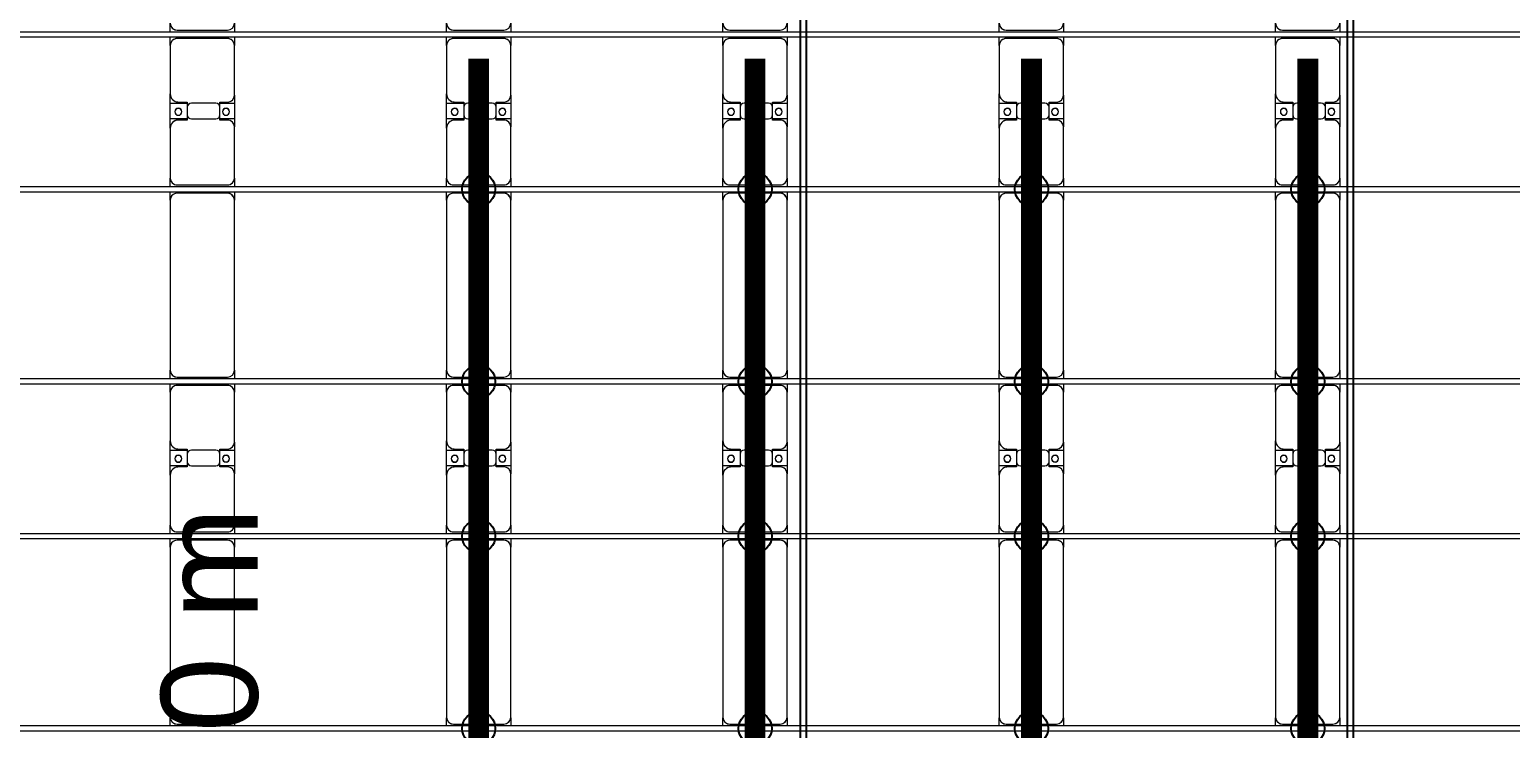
# Model space of a CAD drawing. Header units: millimetres. Extents: x -178706 to 107777, y -87310 to 933.
# Drawn here: x -14141 to -3425, y -69121 to -64066 of the extents above; entities that cross this region are included whole.
import ezdxf

# ---------------------------------------------------------------- set-up
doc = ezdxf.new("R2010")
doc.units = ezdxf.units.MM
doc.layers.add('A-GENM', color=13, linetype='Continuous', lineweight=9)
doc.layers.add('S-BEAM', color=12, linetype='Continuous', lineweight=9)
doc.layers.add('GC-GHI CHU', color=2, linetype='Continuous')
doc.layers.add('GC-HOP 40x60 GIA CUONG', color=1, linetype='Continuous')
doc.styles.add('GC_VN', font='arial.ttf')

# ---------------------------------------------------------------- blocks, each defined once
blk = doc.blocks.new('Dai phao do pin - DẢI PHAO ĐỠ PIN-15891-BỐ TRÍ KHUNG KẾT CẤU BÈ PIN 04')
at = {"layer": 'A-GENM', "color": 7}
for p, q in [((6849, 242), (6906, 242)), ((8140, 242), (6910, 242)), ((8140, 242), (8199, 242)), ((8239, 242), (8300, 242)), ((8660, 242), (8300, 242)), ((8660, 242), (8842, 242)), ((8728, 242), (8910, 242)), ((8728, 118), (8728, 242)), ((8842, 242), (8842, 118)), ((9260, 242), (8910, 242)), ((9260, 242), (9319, 242)), ((9359, 242), (9420, 242)), ((10650, 242), (9420, 242)), ((10650, 242), (10709, 242)), ((10749, 242), (10810, 242)), ((11170, 242), (10810, 242)), ((11170, 242), (11352, 242)), ((11238, 242), (11420, 242)), ((11238, 118), (11238, 242)), ((11352, 242), (11352, 118)), ((11770, 242), (11420, 242)), ((11770, 242), (11829, 242)), ((11869, 242), (11930, 242)), ((6860, 192), (6860, -173)), ((8190, -173), (8190, 192)), ((8250, 192), (8250, -173)), ((8720, 118), (8720, 182)), ((8812, 118), (8720, 118)), ((8850, 118), (8758, 118)), ((8850, 182), (8850, 118)), ((9310, -173), (9310, 192)), ((9370, 192), (9370, -173)), ((10700, -173), (10700, 192)), ((10760, 192), (10760, -173)), ((11230, 118), (11230, 182)), ((11322, 118), (11230, 118)), ((11360, 118), (11268, 118)), ((11360, 182), (11360, 118)), ((11820, -173), (11820, 192)), ((11880, 192), (11880, -173)), ((8728, 88), (8728, -88)), ((8842, -88), (8842, 88)), ((11238, 88), (11238, -88)), ((11352, -88), (11352, 88)), ((8720, -173), (8720, -118)), ((8720, -118), (8812, -118)), ((8728, -223), (8728, -118)), ((8758, -118), (8850, -118)), ((8842, -118), (8842, -223)), ((8850, -118), (8850, -173)), ((11230, -173), (11230, -118)), ((11230, -118), (11322, -118)), ((11238, -223), (11238, -118)), ((11268, -118), (11360, -118)), ((11352, -118), (11352, -223)), ((11360, -118), (11360, -173)), ((6906, -223), (6849, -223)), ((6910, -223), (8140, -223)), ((8199, -223), (8140, -223)), ((8300, -223), (8239, -223)), ((8300, -223), (8670, -223)), ((8842, -223), (8670, -223)), ((8900, -223), (8728, -223)), ((8900, -223), (9260, -223)), ((9319, -223), (9260, -223)), ((9420, -223), (9359, -223)), ((9420, -223), (10650, -223)), ((10709, -223), (10650, -223)), ((10810, -223), (10749, -223)), ((10810, -223), (11180, -223)), ((11352, -223), (11180, -223)), ((11410, -223), (11238, -223)), ((11410, -223), (11770, -223)), ((11829, -223), (11770, -223)), ((11930, -223), (11869, -223))]:
    blk.add_line(p, q, dxfattribs=at)
for centre, radius, start, end in [((6910, 192), 50, 90, 180), ((6910, 192), 50, 105, 180), ((8140, 192), 50, 360, 90), ((8140, 192), 50, 15, 90), ((8300, 192), 50, 90, 180), ((8300, 192), 50, 135, 180), ((8660, 182), 60, 360, 90), ((8910, 182), 60, 90, 180), ((9260, 192), 50, 360, 90), ((9260, 192), 50, 360, 45), ((9420, 192), 50, 90, 180), ((9420, 192), 50, 105, 180), ((10650, 192), 50, 360, 90), ((10650, 192), 50, 15, 90), ((10810, 192), 50, 90, 180), ((10810, 192), 50, 135, 180), ((11170, 182), 60, 0, 90), ((11420, 182), 60, 90, 180), ((11770, 192), 50, 0, 90), ((11770, 192), 50, 0, 45), ((11930, 192), 50, 90, 180), ((11930, 192), 50, 105, 180), ((8660, 182), 60, 360, 30), ((8758, 88), 30, 90, 180), ((8779, 183), 25, 360, 180), ((8779, 183), 25, 180, 360), ((8781, 183), 25, 0, 180), ((8781, 183), 25, 180, 0), ((8812, 88), 30, 360, 90), ((8910, 182), 60, 150, 180), ((11170, 182), 60, 0, 30), ((11268, 88), 30, 90, 180), ((11289, 183), 25, 0, 180), ((11289, 183), 25, 180, 0), ((11291, 183), 25, 0, 180), ((11291, 183), 25, 180, 360), ((11322, 88), 30, 360, 90), ((11420, 182), 60, 150, 180), ((8758, -88), 30, 180, 270), ((8812, -88), 30, 270, 360), ((11268, -88), 30, 180, 270), ((11322, -88), 30, 270, 360), ((6910, -173), 50, 180, 270), ((6910, -173), 50, 180, 265.7783), ((8140, -173), 50, 270, 0), ((8140, -173), 50, 285, 360), ((8300, -173), 50, 180, 270), ((8300, -173), 50, 180, 225), ((8670, -173), 50, 270, 360), ((8670, -173), 50, 315, 360), ((8779, -162), 25, 0, 180), ((8779, -162), 25, 180, 360), ((8781, -162), 25, 0, 180), ((8781, -162), 25, 180, 0), ((8900, -173), 50, 180, 270), ((8900, -173), 50, 180, 225), ((9260, -173), 50, 270, 360), ((9260, -173), 50, 315, 360), ((9420, -173), 50, 180, 270), ((9420, -173), 50, 180, 270), ((10650, -173), 50, 270, 360), ((10650, -173), 50, 285, 360), ((10810, -173), 50, 180, 270), ((10810, -173), 50, 180, 225), ((11180, -173), 50, 270, 360), ((11180, -173), 50, 315, 360), ((11289, -162), 25, 0, 180), ((11289, -162), 25, 180, 0), ((11291, -162), 25, 0, 180), ((11291, -162), 25, 180, 0), ((11410, -173), 50, 180, 270), ((11410, -173), 50, 180, 225), ((11770, -173), 50, 270, 360), ((11770, -173), 50, 315, 360), ((11930, -173), 50, 180, 270), ((11930, -173), 50, 180, 270)]:
    blk.add_arc(centre, radius, start, end, dxfattribs=at)
blk = doc.blocks.new('Dai phao do pin - DẢI PHAO ĐỠ PIN-V60-BỐ TRÍ KHUNG KẾT CẤU BÈ PIN 04')
at = {"layer": 'A-GENM', "color": 7}
for p, q in [((6849, 242), (6906, 242)), ((8140, 242), (6910, 242)), ((8140, 242), (8199, 242)), ((8239, 242), (8300, 242)), ((8660, 242), (8300, 242)), ((8660, 242), (8842, 242)), ((8728, 242), (8910, 242)), ((8728, 118), (8728, 242)), ((8842, 242), (8842, 118)), ((9260, 242), (8910, 242)), ((9260, 242), (9319, 242)), ((9359, 242), (9420, 242)), ((10650, 242), (9420, 242)), ((10650, 242), (10709, 242)), ((10749, 242), (10810, 242)), ((11170, 242), (10810, 242)), ((11170, 242), (11352, 242)), ((11238, 242), (11420, 242)), ((11238, 118), (11238, 242)), ((11352, 242), (11352, 118)), ((11770, 242), (11420, 242)), ((11770, 242), (11829, 242)), ((11869, 242), (11930, 242)), ((6860, 192), (6860, -173)), ((8190, -173), (8190, 192)), ((8250, 192), (8250, -173)), ((8720, 118), (8720, 182)), ((8812, 118), (8720, 118)), ((8850, 118), (8758, 118)), ((8850, 182), (8850, 118)), ((9310, -173), (9310, 192)), ((9370, 192), (9370, -173)), ((10700, -173), (10700, 192)), ((10760, 192), (10760, -173)), ((11230, 118), (11230, 182)), ((11322, 118), (11230, 118)), ((11360, 118), (11268, 118)), ((11360, 182), (11360, 118)), ((11820, -173), (11820, 192)), ((11880, 192), (11880, -173)), ((8728, 88), (8728, -88)), ((8842, -88), (8842, 88)), ((11238, 88), (11238, -88)), ((11352, -88), (11352, 88)), ((8720, -173), (8720, -118)), ((8720, -118), (8812, -118)), ((8728, -223), (8728, -118)), ((8758, -118), (8850, -118)), ((8842, -118), (8842, -223)), ((8850, -118), (8850, -173)), ((11230, -173), (11230, -118)), ((11230, -118), (11322, -118)), ((11238, -223), (11238, -118)), ((11268, -118), (11360, -118)), ((11352, -118), (11352, -223)), ((11360, -118), (11360, -173)), ((6906, -223), (6849, -223)), ((6910, -223), (8140, -223)), ((8199, -223), (8140, -223)), ((8300, -223), (8239, -223)), ((8300, -223), (8670, -223)), ((8842, -223), (8670, -223)), ((8900, -223), (8728, -223)), ((8900, -223), (9260, -223)), ((9319, -223), (9260, -223)), ((9420, -223), (9359, -223)), ((9420, -223), (10650, -223)), ((10709, -223), (10650, -223)), ((10810, -223), (10749, -223)), ((10810, -223), (11180, -223)), ((11352, -223), (11180, -223)), ((11410, -223), (11238, -223)), ((11410, -223), (11770, -223)), ((11829, -223), (11770, -223)), ((11930, -223), (11869, -223))]:
    blk.add_line(p, q, dxfattribs=at)
for centre, radius, start, end in [((6910, 192), 50, 90, 180), ((6910, 192), 50, 105, 180), ((8140, 192), 50, 360, 90), ((8140, 192), 50, 15, 90), ((8300, 192), 50, 90, 180), ((8300, 192), 50, 135, 180), ((8660, 182), 60, 360, 90), ((8910, 182), 60, 90, 180), ((9260, 192), 50, 360, 90), ((9260, 192), 50, 360, 45), ((9420, 192), 50, 90, 180), ((9420, 192), 50, 105, 180), ((10650, 192), 50, 360, 90), ((10650, 192), 50, 15, 90), ((10810, 192), 50, 90, 180), ((10810, 192), 50, 135, 180), ((11170, 182), 60, 0, 90), ((11420, 182), 60, 90, 180), ((11770, 192), 50, 0, 90), ((11770, 192), 50, 0, 45), ((11930, 192), 50, 90, 180), ((11930, 192), 50, 105, 180), ((8660, 182), 60, 360, 30), ((8758, 88), 30, 90, 180), ((8779, 183), 25, 360, 180), ((8779, 183), 25, 180, 360), ((8781, 183), 25, 0, 180), ((8781, 183), 25, 180, 0), ((8812, 88), 30, 360, 90), ((8910, 182), 60, 150, 180), ((11170, 182), 60, 0, 30), ((11268, 88), 30, 90, 180), ((11289, 183), 25, 0, 180), ((11289, 183), 25, 180, 0), ((11291, 183), 25, 0, 180), ((11291, 183), 25, 180, 360), ((11322, 88), 30, 360, 90), ((11420, 182), 60, 150, 180), ((8758, -88), 30, 180, 270), ((8812, -88), 30, 270, 360), ((11268, -88), 30, 180, 270), ((11322, -88), 30, 270, 360), ((6910, -173), 50, 180, 270), ((6910, -173), 50, 180, 265.7825), ((8140, -173), 50, 270, 0), ((8140, -173), 50, 285, 360), ((8300, -173), 50, 180, 270), ((8300, -173), 50, 180, 225), ((8670, -173), 50, 270, 360), ((8670, -173), 50, 315, 360), ((8779, -162), 25, 0, 180), ((8779, -162), 25, 180, 360), ((8781, -162), 25, 0, 180), ((8781, -162), 25, 180, 0), ((8900, -173), 50, 180, 270), ((8900, -173), 50, 180, 225), ((9260, -173), 50, 270, 360), ((9260, -173), 50, 315, 360), ((9420, -173), 50, 180, 270), ((9420, -173), 50, 180, 270), ((10650, -173), 50, 270, 360), ((10650, -173), 50, 285, 360), ((10810, -173), 50, 180, 270), ((10810, -173), 50, 180, 225), ((11180, -173), 50, 270, 360), ((11180, -173), 50, 315, 360), ((11289, -162), 25, 0, 180), ((11289, -162), 25, 180, 0), ((11291, -162), 25, 0, 180), ((11291, -162), 25, 180, 0), ((11410, -173), 50, 180, 270), ((11410, -173), 50, 180, 225), ((11770, -173), 50, 270, 360), ((11770, -173), 50, 315, 360), ((11930, -173), 50, 180, 270), ((11930, -173), 50, 180, 270)]:
    blk.add_arc(centre, radius, start, end, dxfattribs=at)
blk = doc.blocks.new('Dai phao do pin - DẢI PHAO ĐỠ PIN-V61-BỐ TRÍ KHUNG KẾT CẤU BÈ PIN 04')
at = {"layer": 'A-GENM', "color": 7}
for p, q in [((6849, 242), (6906, 242)), ((8140, 242), (6910, 242)), ((8140, 242), (8199, 242)), ((8239, 242), (8300, 242)), ((8660, 242), (8300, 242)), ((8660, 242), (8842, 242)), ((8728, 242), (8910, 242)), ((8728, 118), (8728, 242)), ((8842, 242), (8842, 118)), ((9260, 242), (8910, 242)), ((9260, 242), (9319, 242)), ((9359, 242), (9420, 242)), ((10650, 242), (9420, 242)), ((10650, 242), (10709, 242)), ((10749, 242), (10810, 242)), ((11170, 242), (10810, 242)), ((11170, 242), (11352, 242)), ((11238, 242), (11420, 242)), ((11238, 118), (11238, 242)), ((11352, 242), (11352, 118)), ((11770, 242), (11420, 242)), ((11770, 242), (11829, 242)), ((11869, 242), (11930, 242)), ((6860, 192), (6860, -173)), ((8190, -173), (8190, 192)), ((8250, 192), (8250, -173)), ((8720, 118), (8720, 182)), ((8812, 118), (8720, 118)), ((8850, 118), (8758, 118)), ((8850, 182), (8850, 118)), ((9310, -173), (9310, 192)), ((9370, 192), (9370, -173)), ((10700, -173), (10700, 192)), ((10760, 192), (10760, -173)), ((11230, 118), (11230, 182)), ((11322, 118), (11230, 118)), ((11360, 118), (11268, 118)), ((11360, 182), (11360, 118)), ((11820, -173), (11820, 192)), ((11880, 192), (11880, -173)), ((8728, 88), (8728, -88)), ((8842, -88), (8842, 88)), ((11238, 88), (11238, -88)), ((11352, -88), (11352, 88)), ((8720, -173), (8720, -118)), ((8720, -118), (8812, -118)), ((8728, -223), (8728, -118)), ((8758, -118), (8850, -118)), ((8842, -118), (8842, -223)), ((8850, -118), (8850, -173)), ((11230, -173), (11230, -118)), ((11230, -118), (11322, -118)), ((11238, -223), (11238, -118)), ((11268, -118), (11360, -118)), ((11352, -118), (11352, -223)), ((11360, -118), (11360, -173)), ((6906, -223), (6849, -223)), ((6910, -223), (8140, -223)), ((8199, -223), (8140, -223)), ((8300, -223), (8239, -223)), ((8300, -223), (8670, -223)), ((8842, -223), (8670, -223)), ((8900, -223), (8728, -223)), ((8900, -223), (9260, -223)), ((9319, -223), (9260, -223)), ((9420, -223), (9359, -223)), ((9420, -223), (10650, -223)), ((10709, -223), (10650, -223)), ((10810, -223), (10749, -223)), ((10810, -223), (11180, -223)), ((11352, -223), (11180, -223)), ((11410, -223), (11238, -223)), ((11410, -223), (11770, -223)), ((11829, -223), (11770, -223)), ((11930, -223), (11869, -223))]:
    blk.add_line(p, q, dxfattribs=at)
for centre, radius, start, end in [((6910, 192), 50, 90, 180), ((6910, 192), 50, 105, 180), ((8140, 192), 50, 360, 90), ((8140, 192), 50, 15, 90), ((8300, 192), 50, 90, 180), ((8300, 192), 50, 135, 180), ((8660, 182), 60, 360, 90), ((8910, 182), 60, 90, 180), ((9260, 192), 50, 360, 90), ((9260, 192), 50, 360, 45), ((9420, 192), 50, 90, 180), ((9420, 192), 50, 105, 180), ((10650, 192), 50, 360, 90), ((10650, 192), 50, 15, 90), ((10810, 192), 50, 90, 180), ((10810, 192), 50, 135, 180), ((11170, 182), 60, 0, 90), ((11420, 182), 60, 90, 180), ((11770, 192), 50, 0, 90), ((11770, 192), 50, 0, 45), ((11930, 192), 50, 90, 180), ((11930, 192), 50, 105, 180), ((8660, 182), 60, 360, 30), ((8758, 88), 30, 90, 180), ((8779, 183), 25, 360, 180), ((8779, 183), 25, 180, 360), ((8781, 183), 25, 0, 180), ((8781, 183), 25, 180, 0), ((8812, 88), 30, 360, 90), ((8910, 182), 60, 150, 180), ((11170, 182), 60, 0, 30), ((11268, 88), 30, 90, 180), ((11289, 183), 25, 0, 180), ((11289, 183), 25, 180, 0), ((11291, 183), 25, 0, 180), ((11291, 183), 25, 180, 360), ((11322, 88), 30, 360, 90), ((11420, 182), 60, 150, 180), ((8758, -88), 30, 180, 270), ((8812, -88), 30, 270, 360), ((11268, -88), 30, 180, 270), ((11322, -88), 30, 270, 360), ((6910, -173), 50, 180, 270), ((6910, -173), 50, 180, 265.7867), ((8140, -173), 50, 270, 0), ((8140, -173), 50, 285, 360), ((8300, -173), 50, 180, 270), ((8300, -173), 50, 180, 225), ((8670, -173), 50, 270, 360), ((8670, -173), 50, 315, 360), ((8779, -162), 25, 0, 180), ((8779, -162), 25, 180, 360), ((8781, -162), 25, 0, 180), ((8781, -162), 25, 180, 0), ((8900, -173), 50, 180, 270), ((8900, -173), 50, 180, 225), ((9260, -173), 50, 270, 360), ((9260, -173), 50, 315, 360), ((9420, -173), 50, 180, 270), ((9420, -173), 50, 180, 270), ((10650, -173), 50, 270, 360), ((10650, -173), 50, 285, 360), ((10810, -173), 50, 180, 270), ((10810, -173), 50, 180, 225), ((11180, -173), 50, 270, 360), ((11180, -173), 50, 315, 360), ((11289, -162), 25, 0, 180), ((11289, -162), 25, 180, 0), ((11291, -162), 25, 0, 180), ((11291, -162), 25, 180, 0), ((11410, -173), 50, 180, 270), ((11410, -173), 50, 180, 225), ((11770, -173), 50, 270, 360), ((11770, -173), 50, 315, 360), ((11930, -173), 50, 180, 270), ((11930, -173), 50, 180, 270)]:
    blk.add_arc(centre, radius, start, end, dxfattribs=at)
blk = doc.blocks.new('Dai phao do pin - DẢI PHAO ĐỠ PIN-V62-BỐ TRÍ KHUNG KẾT CẤU BÈ PIN 04')
at = {"layer": 'A-GENM', "color": 7}
for p, q in [((6849, 242), (6906, 242)), ((8140, 242), (6910, 242)), ((8140, 242), (8199, 242)), ((8239, 242), (8300, 242)), ((8660, 242), (8300, 242)), ((8660, 242), (8842, 242)), ((8728, 242), (8910, 242)), ((8728, 118), (8728, 242)), ((8842, 242), (8842, 118)), ((9260, 242), (8910, 242)), ((9260, 242), (9319, 242)), ((9359, 242), (9420, 242)), ((10650, 242), (9420, 242)), ((10650, 242), (10709, 242)), ((10749, 242), (10810, 242)), ((11170, 242), (10810, 242)), ((11170, 242), (11352, 242)), ((11238, 242), (11420, 242)), ((11238, 118), (11238, 242)), ((11352, 242), (11352, 118)), ((11770, 242), (11420, 242)), ((11770, 242), (11829, 242)), ((11869, 242), (11930, 242)), ((6860, 192), (6860, -173)), ((8190, -173), (8190, 192)), ((8250, 192), (8250, -173)), ((8720, 118), (8720, 182)), ((8812, 118), (8720, 118)), ((8850, 118), (8758, 118)), ((8850, 182), (8850, 118)), ((9310, -173), (9310, 192)), ((9370, 192), (9370, -173)), ((10700, -173), (10700, 192)), ((10760, 192), (10760, -173)), ((11230, 118), (11230, 182)), ((11322, 118), (11230, 118)), ((11360, 118), (11268, 118)), ((11360, 182), (11360, 118)), ((11820, -173), (11820, 192)), ((11880, 192), (11880, -173)), ((8728, 88), (8728, -88)), ((8842, -88), (8842, 88)), ((11238, 88), (11238, -88)), ((11352, -88), (11352, 88)), ((8720, -173), (8720, -118)), ((8720, -118), (8812, -118)), ((8728, -223), (8728, -118)), ((8758, -118), (8850, -118)), ((8842, -118), (8842, -223)), ((8850, -118), (8850, -173)), ((11230, -173), (11230, -118)), ((11230, -118), (11322, -118)), ((11238, -223), (11238, -118)), ((11268, -118), (11360, -118)), ((11352, -118), (11352, -223)), ((11360, -118), (11360, -173)), ((6906, -223), (6849, -223)), ((6910, -223), (8140, -223)), ((8199, -223), (8140, -223)), ((8300, -223), (8239, -223)), ((8300, -223), (8670, -223)), ((8842, -223), (8670, -223)), ((8900, -223), (8728, -223)), ((8900, -223), (9260, -223)), ((9319, -223), (9260, -223)), ((9420, -223), (9359, -223)), ((9420, -223), (10650, -223)), ((10709, -223), (10650, -223)), ((10810, -223), (10749, -223)), ((10810, -223), (11180, -223)), ((11352, -223), (11180, -223)), ((11410, -223), (11238, -223)), ((11410, -223), (11770, -223)), ((11829, -223), (11770, -223)), ((11930, -223), (11869, -223))]:
    blk.add_line(p, q, dxfattribs=at)
for centre, radius, start, end in [((6910, 192), 50, 90, 180), ((6910, 192), 50, 105, 180), ((8140, 192), 50, 360, 90), ((8140, 192), 50, 15, 90), ((8300, 192), 50, 90, 180), ((8300, 192), 50, 135, 180), ((8660, 182), 60, 360, 90), ((8910, 182), 60, 90, 180), ((9260, 192), 50, 360, 90), ((9260, 192), 50, 360, 45), ((9420, 192), 50, 90, 180), ((9420, 192), 50, 105, 180), ((10650, 192), 50, 360, 90), ((10650, 192), 50, 15, 90), ((10810, 192), 50, 90, 180), ((10810, 192), 50, 135, 180), ((11170, 182), 60, 0, 90), ((11420, 182), 60, 90, 180), ((11770, 192), 50, 0, 90), ((11770, 192), 50, 0, 45), ((11930, 192), 50, 90, 180), ((11930, 192), 50, 105, 180), ((8660, 182), 60, 360, 30), ((8758, 88), 30, 90, 180), ((8779, 183), 25, 360, 180), ((8779, 183), 25, 180, 360), ((8781, 183), 25, 0, 180), ((8781, 183), 25, 180, 0), ((8812, 88), 30, 360, 90), ((8910, 182), 60, 150, 180), ((11170, 182), 60, 0, 30), ((11268, 88), 30, 90, 180), ((11289, 183), 25, 0, 180), ((11289, 183), 25, 180, 0), ((11291, 183), 25, 0, 180), ((11291, 183), 25, 180, 360), ((11322, 88), 30, 360, 90), ((11420, 182), 60, 150, 180), ((8758, -88), 30, 180, 270), ((8812, -88), 30, 270, 360), ((11268, -88), 30, 180, 270), ((11322, -88), 30, 270, 360), ((6910, -173), 50, 180, 270), ((6910, -173), 50, 180, 265.7909), ((8140, -173), 50, 270, 0), ((8140, -173), 50, 285, 360), ((8300, -173), 50, 180, 270), ((8300, -173), 50, 180, 225), ((8670, -173), 50, 270, 360), ((8670, -173), 50, 315, 360), ((8779, -162), 25, 0, 180), ((8779, -162), 25, 180, 360), ((8781, -162), 25, 0, 180), ((8781, -162), 25, 180, 0), ((8900, -173), 50, 180, 270), ((8900, -173), 50, 180, 225), ((9260, -173), 50, 270, 360), ((9260, -173), 50, 315, 360), ((9420, -173), 50, 180, 270), ((9420, -173), 50, 180, 270), ((10650, -173), 50, 270, 360), ((10650, -173), 50, 285, 360), ((10810, -173), 50, 180, 270), ((10810, -173), 50, 180, 225), ((11180, -173), 50, 270, 360), ((11180, -173), 50, 315, 360), ((11289, -162), 25, 0, 180), ((11289, -162), 25, 180, 0), ((11291, -162), 25, 0, 180), ((11291, -162), 25, 180, 0), ((11410, -173), 50, 180, 270), ((11410, -173), 50, 180, 225), ((11770, -173), 50, 270, 360), ((11770, -173), 50, 315, 360), ((11930, -173), 50, 180, 270), ((11930, -173), 50, 180, 270)]:
    blk.add_arc(centre, radius, start, end, dxfattribs=at)
blk = doc.blocks.new('Dai phao do pin - DẢI PHAO ĐỠ PIN-V63-BỐ TRÍ KHUNG KẾT CẤU BÈ PIN 04')
at = {"layer": 'A-GENM', "color": 7}
for p, q in [((6849, 242), (6906, 242)), ((8140, 242), (6910, 242)), ((8140, 242), (8199, 242)), ((8239, 242), (8300, 242)), ((8660, 242), (8300, 242)), ((8660, 242), (8842, 242)), ((8728, 242), (8910, 242)), ((8728, 118), (8728, 242)), ((8842, 242), (8842, 118)), ((9260, 242), (8910, 242)), ((9260, 242), (9319, 242)), ((9359, 242), (9420, 242)), ((10650, 242), (9420, 242)), ((10650, 242), (10709, 242)), ((10749, 242), (10810, 242)), ((11170, 242), (10810, 242)), ((11170, 242), (11352, 242)), ((11238, 242), (11420, 242)), ((11238, 118), (11238, 242)), ((11352, 242), (11352, 118)), ((11770, 242), (11420, 242)), ((11770, 242), (11829, 242)), ((11869, 242), (11930, 242)), ((6860, 192), (6860, -173)), ((8190, -173), (8190, 192)), ((8250, 192), (8250, -173)), ((8720, 118), (8720, 182)), ((8812, 118), (8720, 118)), ((8850, 118), (8758, 118)), ((8850, 182), (8850, 118)), ((9310, -173), (9310, 192)), ((9370, 192), (9370, -173)), ((10700, -173), (10700, 192)), ((10760, 192), (10760, -173)), ((11230, 118), (11230, 182)), ((11322, 118), (11230, 118)), ((11360, 118), (11268, 118)), ((11360, 182), (11360, 118)), ((11820, -173), (11820, 192)), ((11880, 192), (11880, -173)), ((8728, 88), (8728, -88)), ((8842, -88), (8842, 88)), ((11238, 88), (11238, -88)), ((11352, -88), (11352, 88)), ((8720, -173), (8720, -118)), ((8720, -118), (8812, -118)), ((8728, -223), (8728, -118)), ((8758, -118), (8850, -118)), ((8842, -118), (8842, -223)), ((8850, -118), (8850, -173)), ((11230, -173), (11230, -118)), ((11230, -118), (11322, -118)), ((11238, -223), (11238, -118)), ((11268, -118), (11360, -118)), ((11352, -118), (11352, -223)), ((11360, -118), (11360, -173)), ((6906, -223), (6849, -223)), ((6910, -223), (8140, -223)), ((8199, -223), (8140, -223)), ((8300, -223), (8239, -223)), ((8300, -223), (8670, -223)), ((8842, -223), (8670, -223)), ((8900, -223), (8728, -223)), ((8900, -223), (9260, -223)), ((9319, -223), (9260, -223)), ((9420, -223), (9359, -223)), ((9420, -223), (10650, -223)), ((10709, -223), (10650, -223)), ((10810, -223), (10749, -223)), ((10810, -223), (11180, -223)), ((11352, -223), (11180, -223)), ((11410, -223), (11238, -223)), ((11410, -223), (11770, -223)), ((11829, -223), (11770, -223)), ((11930, -223), (11869, -223))]:
    blk.add_line(p, q, dxfattribs=at)
for centre, radius, start, end in [((6910, 192), 50, 90, 180), ((6910, 192), 50, 105, 180), ((8140, 192), 50, 360, 90), ((8140, 192), 50, 15, 90), ((8300, 192), 50, 90, 180), ((8300, 192), 50, 135, 180), ((8660, 182), 60, 360, 90), ((8910, 182), 60, 90, 180), ((9260, 192), 50, 360, 90), ((9260, 192), 50, 360, 45), ((9420, 192), 50, 90, 180), ((9420, 192), 50, 105, 180), ((10650, 192), 50, 360, 90), ((10650, 192), 50, 15, 90), ((10810, 192), 50, 90, 180), ((10810, 192), 50, 135, 180), ((11170, 182), 60, 0, 90), ((11420, 182), 60, 90, 180), ((11770, 192), 50, 0, 90), ((11770, 192), 50, 0, 45), ((11930, 192), 50, 90, 180), ((11930, 192), 50, 105, 180), ((8660, 182), 60, 360, 30), ((8758, 88), 30, 90, 180), ((8779, 183), 25, 360, 180), ((8779, 183), 25, 180, 360), ((8781, 183), 25, 0, 180), ((8781, 183), 25, 180, 0), ((8812, 88), 30, 360, 90), ((8910, 182), 60, 150, 180), ((11170, 182), 60, 0, 30), ((11268, 88), 30, 90, 180), ((11289, 183), 25, 0, 180), ((11289, 183), 25, 180, 0), ((11291, 183), 25, 0, 180), ((11291, 183), 25, 180, 360), ((11322, 88), 30, 360, 90), ((11420, 182), 60, 150, 180), ((8758, -88), 30, 180, 270), ((8812, -88), 30, 270, 360), ((11268, -88), 30, 180, 270), ((11322, -88), 30, 270, 360), ((6910, -173), 50, 180, 270), ((6910, -173), 50, 180, 265.7952), ((8140, -173), 50, 270, 0), ((8140, -173), 50, 285, 360), ((8300, -173), 50, 180, 270), ((8300, -173), 50, 180, 225), ((8670, -173), 50, 270, 360), ((8670, -173), 50, 315, 360), ((8779, -162), 25, 0, 180), ((8779, -162), 25, 180, 360), ((8781, -162), 25, 0, 180), ((8781, -162), 25, 180, 0), ((8900, -173), 50, 180, 270), ((8900, -173), 50, 180, 225), ((9260, -173), 50, 270, 360), ((9260, -173), 50, 315, 360), ((9420, -173), 50, 180, 270), ((9420, -173), 50, 180, 270), ((10650, -173), 50, 270, 360), ((10650, -173), 50, 285, 360), ((10810, -173), 50, 180, 270), ((10810, -173), 50, 180, 225), ((11180, -173), 50, 270, 360), ((11180, -173), 50, 315, 360), ((11289, -162), 25, 0, 180), ((11289, -162), 25, 180, 0), ((11291, -162), 25, 0, 180), ((11291, -162), 25, 180, 0), ((11410, -173), 50, 180, 270), ((11410, -173), 50, 180, 225), ((11770, -173), 50, 270, 360), ((11770, -173), 50, 315, 360), ((11930, -173), 50, 180, 270), ((11930, -173), 50, 180, 270)]:
    blk.add_arc(centre, radius, start, end, dxfattribs=at)
blk = doc.blocks.new('Dầm C52 - Dầm C52-22346-BỐ TRÍ KHUNG KẾT CẤU BÈ PIN 04')
at = {"layer": 'S-BEAM', "color": 1}
for p, q in [((-87623, 20), (87623, 20)), ((87623, -20), (-87623, -20))]:
    blk.add_line(p, q, dxfattribs=at)
blk = doc.blocks.new('Dầm C52 - Hộp 40x60-15954-BỐ TRÍ KHUNG KẾT CẤU BÈ PIN 04')
at = {"layer": 'S-BEAM', "color": 3, "lineweight": 25}
for p, q in [((-20150, 20), (20150, 20)), ((20150, -20), (-20150, -20))]:
    blk.add_line(p, q, dxfattribs=at)
blk = doc.blocks.new('HOBANMONG_BEPIN 4_rvt-1-BỐ TRÍ KHUNG KẾT CẤU BÈ PIN 04')
at = {"layer": 'A-GENM', "color": 3, "lineweight": 25, "rotation": 90.00010434022374}
for name, p in [('Dai phao do pin - DẢI PHAO ĐỠ PIN-V63-BỐ TRÍ KHUNG KẾT CẤU BÈ PIN 04', (-12882, -75950)), ('Dai phao do pin - DẢI PHAO ĐỠ PIN-V62-BỐ TRÍ KHUNG KẾT CẤU BÈ PIN 04', (-10882, -75950)), ('Dai phao do pin - DẢI PHAO ĐỠ PIN-V61-BỐ TRÍ KHUNG KẾT CẤU BÈ PIN 04', (-8882, -75950)), ('Dai phao do pin - DẢI PHAO ĐỠ PIN-V60-BỐ TRÍ KHUNG KẾT CẤU BÈ PIN 04', (-6882, -75950)), ('Dai phao do pin - DẢI PHAO ĐỠ PIN-15891-BỐ TRÍ KHUNG KẾT CẤU BÈ PIN 04', (-4882, -75950))]:
    blk.add_blockref(name, p, dxfattribs=at)
at = {"layer": 'S-BEAM', "color": 3, "lineweight": 25}
for name, p, rotation in [('Dầm C52 - Hộp 40x60-15954-BỐ TRÍ KHUNG KẾT CẤU BÈ PIN 04', (-8542, -59637), 90.00010434022374), ('Dầm C52 - Hộp 40x60-15954-BỐ TRÍ KHUNG KẾT CẤU BÈ PIN 04', (-4583, -59661), 90.00010434022374), ('Dầm C52 - Dầm C52-22346-BỐ TRÍ KHUNG KẾT CẤU BÈ PIN 04', (-83829, -64101), 180.0001043386848), ('Dầm C52 - Dầm C52-22346-BỐ TRÍ KHUNG KẾT CẤU BÈ PIN 04', (-83826, -65221), 180.0001043386848), ('Dầm C52 - Dầm C52-22346-BỐ TRÍ KHUNG KẾT CẤU BÈ PIN 04', (-83822, -66611), 180.0001043386848), ('Dầm C52 - Dầm C52-22346-BỐ TRÍ KHUNG KẾT CẤU BÈ PIN 04', (-83819, -67731), 180.0001043386848), ('Dầm C52 - Dầm C52-22346-BỐ TRÍ KHUNG KẾT CẤU BÈ PIN 04', (-83815, -69121), 180.0001043386848)]:
    blk.add_blockref(name, p, dxfattribs=dict(at, rotation=rotation))

msp = doc.modelspace()

# ---------------------------------------------------------------- linework, layer by layer
at = {"layer": 'GC-HOP 40x60 GIA CUONG', "const_width": 150}
for points in [[(-10891, -79276), (-10891, -64276)], [(-8891, -79276), (-8891, -64276)], [(-6891, -79276), (-6891, -64276)], [(-4891, -79276), (-4891, -64276)]]:
    msp.add_lwpolyline(points, dxfattribs=at)
at = {"layer": 'GC-HOP 40x60 GIA CUONG'}
for centre in [(-10891, -65221), (-8891, -65221), (-6891, -65221), (-4891, -65221), (-10891, -66611), (-8891, -66611), (-6891, -66611), (-4891, -66611), (-10891, -67731), (-8891, -67731), (-6891, -67731), (-4891, -67731), (-10891, -69121), (-8891, -69121), (-6891, -69121), (-4891, -69121)]:
    msp.add_circle(centre, 120, dxfattribs=at)

# ---------------------------------------------------------------- block references
at = {"lineweight": 5}
msp.add_blockref('HOBANMONG_BEPIN 4_rvt-1-BỐ TRÍ KHUNG KẾT CẤU BÈ PIN 04', (0, 0), dxfattribs=at)

# ---------------------------------------------------------------- texts
at = {"layer": 'GC-GHI CHU', "style": 'GC_VN'}
msp.add_text('B4-52: 3×15,0 m', height=700, rotation=90, dxfattribs=at).set_placement((-12491, -74776))

doc.saveas('drawing.dxf')
